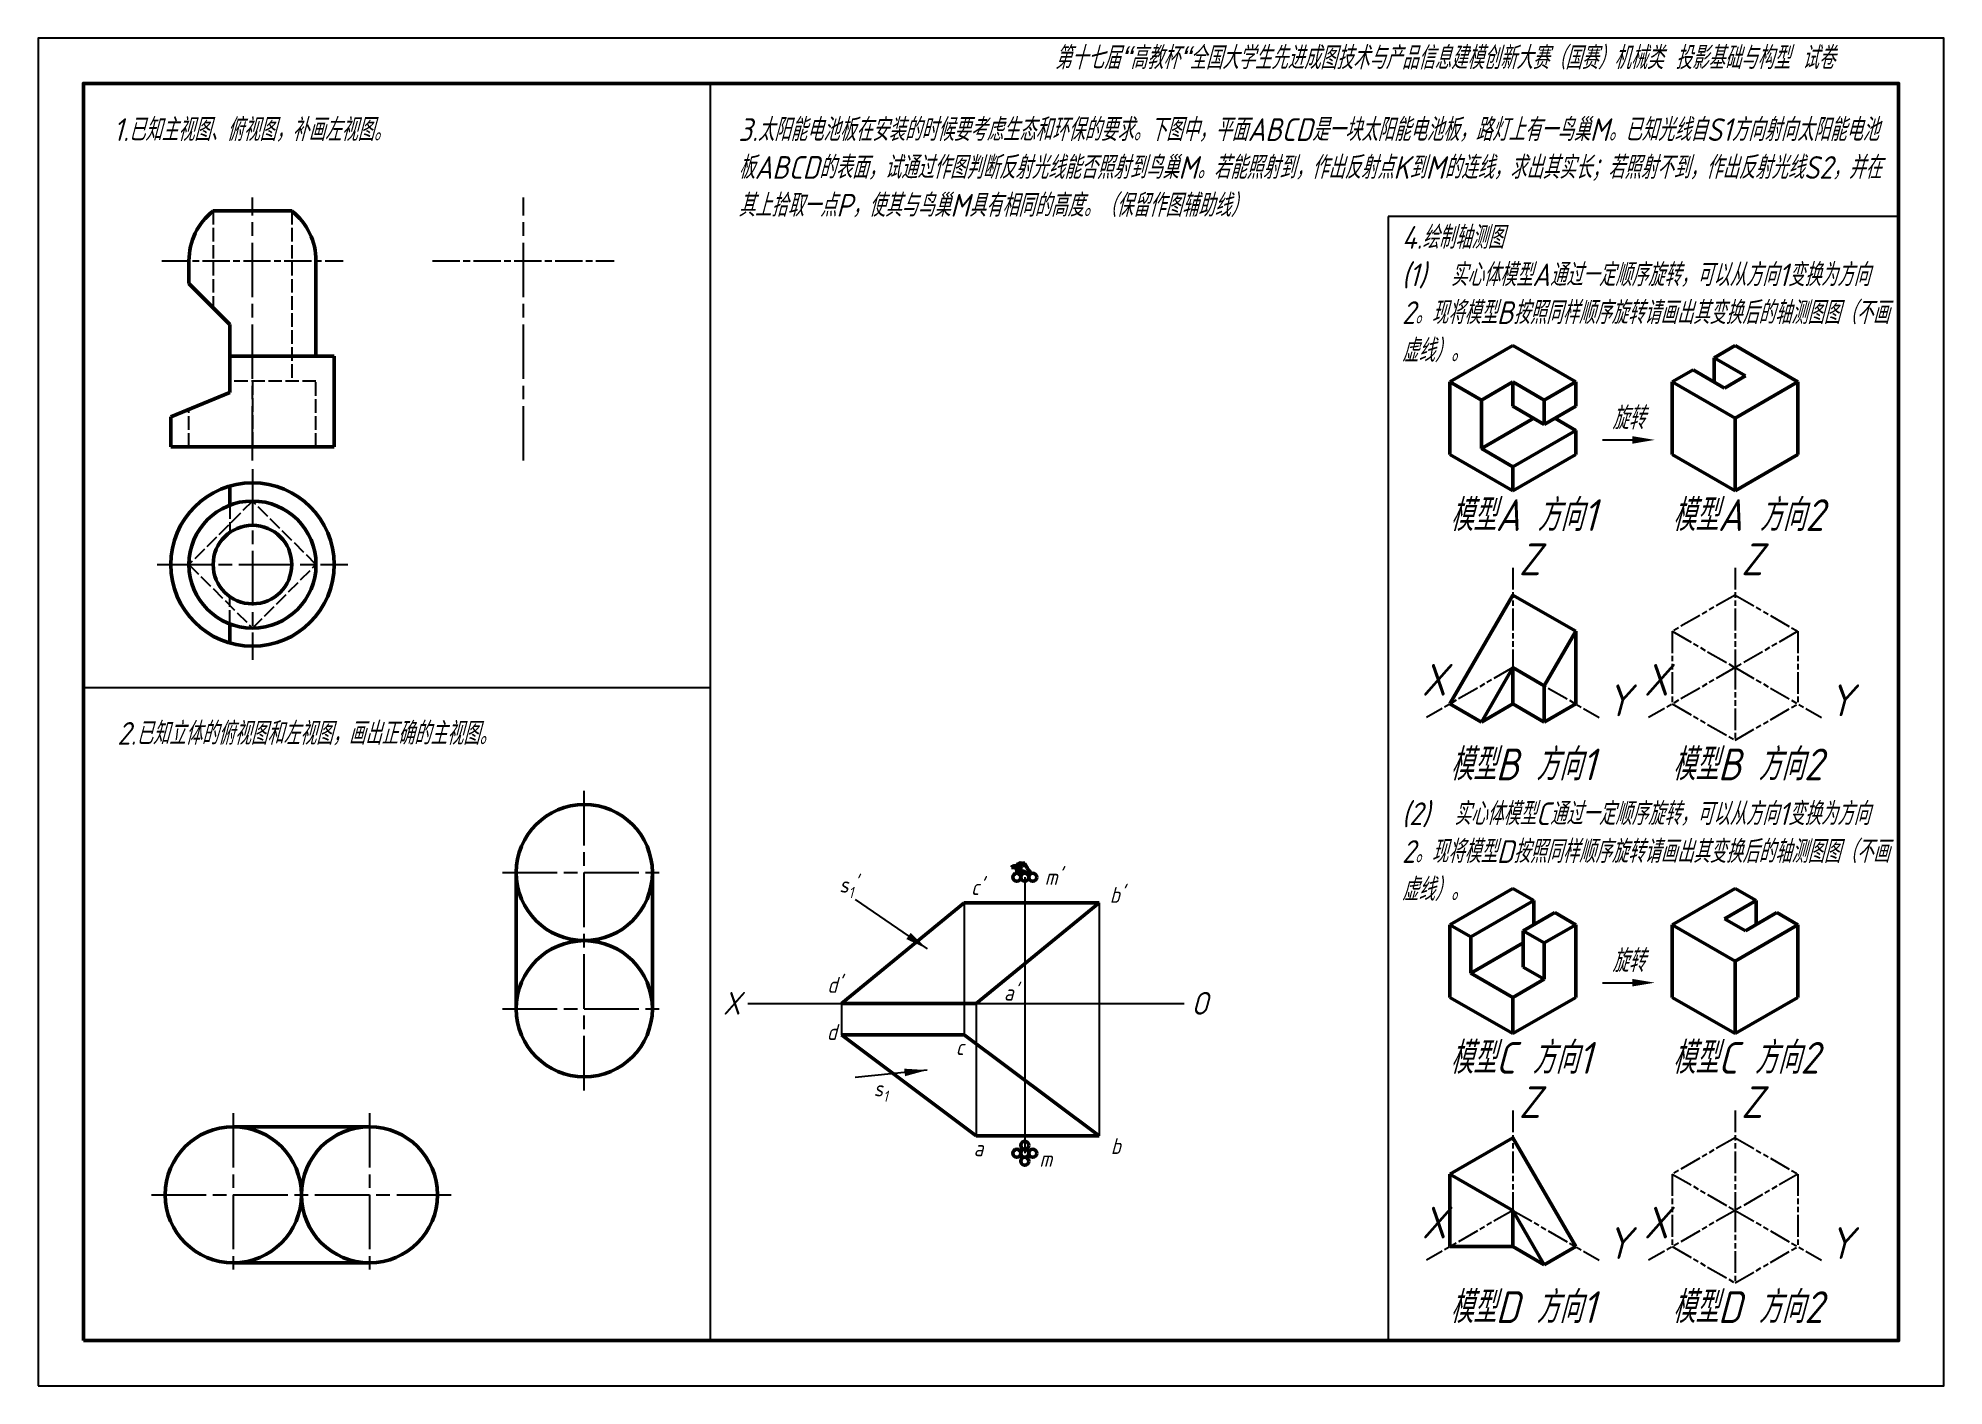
# Model space of a CAD drawing. Header units: millimetres. Extents: x 0 to 420, y 0 to 297.
import ezdxf

# ---------------------------------------------------------------- set-up
doc = ezdxf.new("R2010")
doc.units = ezdxf.units.MM
for name, pattern in [('AM_ISO02W050', [7.5, 6, -1.5]), ('AM_ISO08W050', [18, 12, -1.5, 3, -1.5]), ('AM_ISO08W050x2', [9, 6, -0.75, 1.5, -0.75]), ('AM_ISO09W050', [22.5, 12, -1.5, 3, -1.5, 3, -1.5])]:
    doc.linetypes.add(name, pattern=pattern)
for name, color, linetype, lineweight in [('AM_0', 7, 'Continuous', 50), ('AM_11', 90, 'AM_ISO09W050', 25), ('AM_3', 6, 'AM_ISO02W050', 25), ('AM_4', 90, 'Continuous', 25), ('AM_5', 90, 'Continuous', 25), ('AM_6', 2, 'Continuous', 25), ('AM_7', 4, 'AM_ISO08W050', 25)]:
    doc.layers.add(name, color=color, linetype=linetype, lineweight=lineweight)
doc.styles.get("Standard").update_dxf_attribs({"font": 'gbeitc.shx', "bigfont": 'gbcbig.shx'})

msp = doc.modelspace()

# ---------------------------------------------------------------- linework, layer by layer
at = {"layer": 'AM_0'}
for p, q in [((38.58, 258.91), (55.9, 258.91)), ((33.24, 247.91), (33.24, 242.91)), ((61.24, 247.91), (61.24, 226.91)), ((33.24, 242.91), (42.24, 233.91)), ((42.24, 226.91), (42.24, 233.91)), ((65.24, 226.91), (42.24, 226.91)), ((42.24, 226.91), (42.24, 218.91)), ((65.24, 206.91), (65.24, 226.91)), ((311.14, 221.23), (325, 229.23)), ((338.86, 221.23), (325, 229.23)), ((369.36, 226.56), (373.98, 229.23)), ((387.83, 221.23), (373.98, 229.23)), ((360.12, 221.23), (364.74, 223.89)), ((364.74, 223.89), (371.67, 219.89)), ((376.29, 222.56), (369.36, 226.56)), ((369.36, 226.56), (369.36, 221.23)), ((29.24, 213.51), (42.24, 218.91)), ((311.14, 205.23), (311.14, 221.23)), ((311.14, 221.23), (318.07, 217.23)), ((318.07, 217.23), (325, 221.23)), ((325, 221.23), (331.93, 217.23)), ((325, 215.89), (325, 221.23)), ((331.93, 217.23), (338.86, 221.23)), ((338.86, 221.23), (338.86, 215.89)), ((360.12, 205.23), (360.12, 221.23)), ((360.12, 221.23), (373.98, 213.23)), ((371.67, 219.89), (376.29, 222.56)), ((373.98, 213.23), (387.83, 221.23)), ((387.83, 221.23), (387.83, 205.23)), ((318.07, 217.23), (318.07, 206.56)), ((331.93, 211.89), (325, 215.89)), ((331.93, 211.89), (331.93, 217.23)), ((338.86, 215.89), (331.93, 211.89)), ((29.24, 206.91), (29.24, 213.51)), ((318.07, 206.56), (329.62, 213.23)), ((325, 202.56), (338.86, 210.56)), ((338.86, 210.56), (334.24, 213.23)), ((338.86, 205.23), (338.86, 210.56)), ((373.98, 213.23), (373.98, 197.23)), ((47.24, 206.91), (29.24, 206.91)), ((47.24, 206.91), (65.24, 206.91)), ((318.07, 206.56), (325, 202.56)), ((325, 197.23), (311.14, 205.23)), ((325, 197.23), (338.86, 205.23)), ((325, 202.56), (325, 197.23)), ((373.98, 197.23), (360.12, 205.23)), ((373.98, 197.23), (387.83, 205.23)), ((42.24, 198.28), (42.24, 194.07)), ((311.14, 150.28), (325, 174.28)), ((325, 174.28), (338.86, 166.28)), ((42.24, 163.7), (42.24, 167.91)), ((331.93, 154.28), (338.86, 166.28)), ((338.86, 166.28), (338.86, 150.28)), ((325, 158.28), (318.07, 146.28)), ((325, 150.28), (325, 158.28)), ((325, 158.28), (331.93, 154.28)), ((331.93, 154.28), (331.93, 146.28)), ((318.07, 146.28), (311.14, 150.28)), ((325, 150.28), (318.07, 146.28)), ((331.93, 146.28), (325, 150.28)), ((338.86, 150.28), (331.93, 146.28)), ((215.43, 114.59), (215.88, 114.93)), ((215.76, 114.68), (215.81, 114.7)), ((215.76, 114.62), (215.81, 114.6)), ((215.77, 114.52), (215.81, 114.55)), ((215.78, 114.78), (215.82, 114.74)), ((215.79, 114.46), (215.85, 114.46)), ((215.81, 114.83), (215.86, 114.83)), ((215.84, 114.38), (215.87, 114.42)), ((215.86, 114.92), (215.88, 114.87)), ((215.88, 114.33), (215.93, 114.35)), ((215.9, 114.96), (215.95, 114.94)), ((215.91, 114.96), (216.01, 115.03)), ((215.96, 114.27), (215.97, 114.32)), ((215.98, 115.02), (215.99, 114.97)), ((216.02, 114.24), (216.05, 114.27)), ((216.04, 115.04), (216.08, 115.01)), ((216.11, 114.21), (216.1, 114.26)), ((216.14, 115.07), (216.12, 115.02)), ((216.17, 114.2), (216.19, 114.25)), ((216.2, 115.07), (216.22, 115.03)), ((216.24, 114.82), (216.22, 114.78)), ((216.28, 114.79), (216.24, 114.82)), ((216.27, 114.21), (216.24, 114.25)), ((216.3, 115.06), (216.26, 115.02)), ((216.28, 114.79), (216.32, 114.77)), ((216.32, 114.77), (216.3, 114.74)), ((216.33, 114.22), (216.34, 114.27)), ((216.36, 115.04), (216.36, 114.99)), ((216.42, 114.26), (216.38, 114.29)), ((216.44, 115), (216.4, 114.97)), ((216.47, 114.3), (216.46, 114.35)), ((216.49, 114.96), (216.47, 114.91)), ((216.54, 114.37), (216.49, 114.38)), ((216.55, 114.88), (216.5, 114.87)), ((216.51, 113.54), (216.53, 113.66)), ((216.57, 114.42), (216.54, 114.46)), ((216.59, 114.83), (216.55, 114.79)), ((216.56, 114.52), (216.56, 113.66)), ((216.61, 114.51), (216.56, 114.51)), ((216.62, 114.73), (216.57, 114.74)), ((216.63, 114.67), (216.58, 114.65)), ((216.63, 114.57), (216.58, 114.6)), ((216.61, 113.54), (216.59, 113.66)), ((105.37, 83.11), (105.37, 113.11)), ((135.37, 83.11), (135.37, 113.11)), ((215.66, 113.31), (215.59, 113.17)), ((215.59, 113.17), (215.66, 113.04)), ((215.66, 113.31), (215.71, 113.36)), ((215.82, 113.31), (215.66, 113.31)), ((215.66, 113.04), (215.82, 113.04)), ((215.71, 113.36), (215.87, 113.36)), ((215.82, 113.31), (215.87, 113.36)), ((215.89, 113.17), (215.82, 113.31)), ((215.82, 113.04), (215.89, 113.17)), ((215.82, 113.04), (215.87, 113.09)), ((215.87, 113.36), (215.95, 113.22)), ((215.95, 113.22), (215.87, 113.09)), ((215.89, 113.17), (215.95, 113.22)), ((311.14, 101.62), (325, 109.62)), ((325, 109.62), (329.62, 106.95)), ((360.12, 101.62), (373.98, 109.62)), ((378.6, 106.95), (373.98, 109.62)), ((177.02, 84.24), (204.11, 106.47)), ((204.11, 106.47), (233.83, 106.47)), ((206.74, 84.24), (233.83, 106.47)), ((329.62, 106.95), (315.76, 98.95)), ((329.62, 106.95), (329.62, 101.62)), ((371.67, 102.95), (378.6, 106.95)), ((378.6, 106.95), (378.6, 101.62)), ((311.14, 85.62), (311.14, 101.62)), ((311.14, 101.62), (315.76, 98.95)), ((334.24, 104.29), (327.31, 100.29)), ((331.93, 97.62), (338.86, 101.62)), ((338.86, 101.62), (334.24, 104.29)), ((338.86, 101.62), (338.86, 85.62)), ((360.12, 101.62), (360.12, 85.62)), ((373.98, 93.62), (360.12, 101.62)), ((376.29, 100.29), (371.67, 102.95)), ((387.83, 101.62), (373.98, 93.62)), ((383.22, 104.29), (376.29, 100.29)), ((387.83, 101.62), (383.22, 104.29)), ((387.83, 85.62), (387.83, 101.62)), ((315.76, 98.95), (315.76, 90.95)), ((315.76, 90.95), (327.31, 97.62)), ((327.31, 92.29), (327.31, 100.29)), ((327.31, 100.29), (331.93, 97.62)), ((331.93, 97.62), (331.93, 89.62)), ((373.98, 93.62), (373.98, 77.62)), ((315.76, 90.95), (325, 85.62)), ((325, 85.62), (331.93, 89.62)), ((331.93, 89.62), (327.31, 92.29)), ((177.02, 84.24), (206.74, 84.24)), ((325, 77.62), (311.14, 85.62)), ((325, 77.62), (338.86, 85.62)), ((325, 77.62), (325, 85.62)), ((373.98, 77.62), (360.12, 85.62)), ((373.98, 77.62), (387.83, 85.62)), ((204.11, 77.37), (177.02, 77.37)), ((177.02, 77.37), (206.74, 55.1)), ((233.83, 55.1), (204.11, 77.37)), ((43.02, 57.11), (73.02, 57.11)), ((206.74, 55.1), (233.83, 55.1)), ((311.14, 46.68), (325, 54.68)), ((338.86, 30.68), (325, 54.68)), ((311.14, 30.68), (311.14, 46.68)), ((311.14, 46.68), (325, 38.68)), ((325, 30.68), (325, 38.68)), ((325, 38.68), (331.93, 26.68)), ((325, 30.68), (311.14, 30.68)), ((331.93, 26.68), (325, 30.68)), ((338.86, 30.68), (331.93, 26.68)), ((43.02, 27.11), (73.02, 27.11))]:
    msp.add_line(p, q, dxfattribs=at)
msp.add_lwpolyline([(10, 10), (410, 10), (410, 287), (10, 287)], close=True, dxfattribs=at)
for centre, radius in [((47.24, 180.99), 18), ((47.24, 180.99), 14), ((47.24, 180.99), 8.66), ((120.37, 113.11), 15), ((215.84, 114.8), 0.0202), ((216.56, 114.54), 0.0261), ((217.24, 115.07), 0.0575), ((217.24, 115.07), 0.03), ((215.69, 112.08), 0.876), ((215.74, 113.17), 0.0819), ((217.44, 112.08), 0.876), ((219.19, 112.08), 0.876), ((120.37, 83.11), 15), ((43.02, 42.11), 15), ((73.02, 42.11), 15), ((215.69, 51.26), 0.876), ((217.44, 53.01), 0.876), ((217.44, 51.26), 0.876), ((219.19, 51.26), 0.876), ((217.44, 49.51), 0.876)]:
    msp.add_circle(centre, radius, dxfattribs=at)
for centre, radius, start, end in [((47.24, 247.91), 14, 128.2132, 180), ((47.24, 247.91), 14, 0, 51.7868), ((215.26, 113.63), 0.979, 72.3361, 140.0585), ((215.17, 112.71), 1.68, 67.1774, 113.1456), ((214.67, 112.69), 1.58, 60.3109, 96.0273), ((215.53, 114.23), 0.193, 245.7794, 276.0601), ((215.64, 114.25), 0.183, 285.7256, 4.7376), ((216.19, 114.64), 0.436, 174.1123, 182.4203), ((216.19, 114.64), 0.436, 195.2888, 203.5968), ((216.19, 114.64), 0.436, 152.9358, 161.2439), ((216.19, 114.64), 0.389, 164.2255, 171.1307), ((216.19, 114.64), 0.389, 185.4019, 192.3072), ((216.19, 114.64), 0.436, 216.4652, 224.7733), ((216.19, 114.64), 0.389, 206.5784, 213.4836), ((216.19, 114.64), 0.436, 131.7593, 140.0674), ((216.19, 114.64), 0.389, 143.049, 149.9542), ((216.19, 114.64), 0.389, 227.7549, 234.6601), ((216.19, 114.64), 0.389, 121.8725, 128.7777), ((216.19, 114.64), 0.436, 237.6417, 245.9498), ((216.19, 114.64), 0.436, 110.5829, 118.8909), ((216.62, 114.19), 1.05, 64.4398, 126.0814), ((216.19, 114.64), 0.151, 79.0641, 44.5273), ((216.19, 114.64), 0.389, 248.9314, 255.8366), ((216.19, 114.64), 0.389, 100.6961, 107.6013), ((216.19, 114.64), 0.436, 258.8182, 267.1262), ((216.19, 114.64), 0.436, 89.4064, 97.7145), ((216.19, 114.64), 0.389, 270.1078, 277.013), ((216.19, 114.64), 0.389, 79.5196, 86.4248), ((216.19, 114.64), 0.436, 279.9946, 288.3027), ((216.19, 114.64), 0.436, 68.2299, 76.538), ((216.19, 114.64), 0.389, 291.2843, 298.1895), ((216.19, 114.64), 0.389, 58.3431, 65.2483), ((216.19, 114.64), 0.436, 301.1711, 309.4792), ((216.19, 114.64), 0.436, 47.0535, 55.3615), ((216.19, 114.64), 0.389, 312.4608, 319.366), ((216.19, 114.64), 0.389, 37.1666, 44.0719), ((216.19, 114.64), 0.389, 333.6372, 340.5424), ((216.19, 114.64), 0.436, 322.3476, 330.6556), ((216.19, 114.64), 0.436, 25.877, 34.185), ((216.19, 114.64), 0.389, 15.9902, 22.8954), ((216.19, 114.64), 0.389, 354.8137, 1.7189), ((217.04, 112.61), 0.832, 53.5687, 123.5765), ((216.19, 114.64), 0.436, 343.5241, 351.8321), ((216.19, 114.64), 0.436, 4.7005, 13.0086), ((217.19, 115.41), 0.304, 246.7717, 270.5528), ((217.23, 115.18), 0.0942, 56.8793, 102.8983), ((217.23, 115.18), 0.0575, 56.8793, 102.8983), ((216.62, 114.19), 1.05, 47.4278, 52.5697), ((217.19, 115.41), 0.304, 286.3793, 326.4817), ((217.23, 115.24), 0.214, 283.212, 0.9094), ((217.4, 114.99), 0.0834, 3.2719, 30.4218), ((217.4, 114.99), 0.119, 357.0986, 36.4758), ((219.77, 114.98), 1.99, 207.2084, 234.3738), ((215.79, 113.22), 0.0819, 161.3466, 288.6534), ((219.72, 114.8), 2.56, 224.7505, 240.6725), ((218.55, 113.7), 0.347, 239.2297, 280.7483), ((217.31, 112.21), 1.64, 23.6724, 44.2406)]:
    msp.add_arc(centre, radius, start, end, dxfattribs=at)
msp.add_ellipse((216.56, 113.54), major_axis=(0.049, 0), ratio=0.387318, start_param=3.076237, end_param=6.348541, dxfattribs=at)
msp.add_ellipse((216.56, 113.66), major_axis=(0.0296, 0), ratio=0.639844, dxfattribs=at)
for points in [[(215.45, 114.06), (215.65, 113.91), (215.75, 113.64), (215.78, 113.36)], [(215.55, 114.04), (215.6, 114.05), (215.64, 114.06), (215.68, 114.07)], [(218, 114.07), (217.87, 114.41), (217.6, 114.71), (217.33, 114.96)], [(215.79, 113.04), (215.79, 113.01), (215.79, 112.98), (215.78, 112.95)], [(215.79, 113.24), (215.79, 113.21), (215.79, 113.17), (215.79, 113.14)], [(216.58, 113.31), (216.4, 113.19), (216.22, 113.03), (216.13, 112.84)], [(217.53, 113.28), (217.66, 113.19), (217.79, 113.11), (217.9, 113)]]:
    msp.add_open_spline(points, degree=3, dxfattribs=at)
for points, knots in [([(215.76, 113.51), (215.74, 113.48), (215.7, 113.4), (215.71, 113.3), (215.76, 113.22), (215.79, 113.21), (215.81, 113.22)], [0, 0, 0, 0, 0.1444503, 0.335701, 0.3983277, 0.5196025, 0.5196025, 0.5196025, 0.5196025]), ([(215.91, 113.29), (215.95, 113.35), (216.08, 113.49), (216.23, 113.6), (216.3, 113.74), (216.34, 113.81)], [0.6858509, 0.6858509, 0.6858509, 0.6858509, 0.9163314, 1.220617, 1.545533, 1.545533, 1.545533, 1.545533])]:
    msp.add_open_spline(points, degree=3, knots=knots, dxfattribs=at)
for points in [[(215.82, 114.81), (215.77, 114.87), (215.78, 114.89), (215.82, 114.89)], [(216.59, 114.54), (216.69, 114.5), (216.86, 114.53), (217.03, 114.57), (217.12, 114.54)]]:
    msp.add_spline(points, degree=3, dxfattribs=at)
at = {"layer": 'AM_11', "ltscale": 0.4}
for p, q in [((325, 180.28), (325, 158.28)), ((373.98, 180.28), (373.98, 158.28)), ((373.98, 174.28), (360.12, 166.28)), ((373.98, 174.28), (387.83, 166.28)), ((360.12, 166.28), (360.12, 150.28)), ((360.12, 166.28), (373.98, 158.28)), ((387.83, 166.28), (373.98, 158.28)), ((387.83, 166.28), (387.83, 150.28)), ((325, 158.28), (305.95, 147.28)), ((325, 158.28), (344.05, 147.28)), ((373.98, 158.28), (354.93, 147.28)), ((373.98, 158.28), (393.03, 147.28)), ((373.98, 158.28), (373.98, 142.28)), ((360.12, 150.28), (373.98, 142.28)), ((373.98, 142.28), (387.83, 150.28)), ((325, 60.68), (325, 38.68)), ((373.98, 60.68), (373.98, 38.68)), ((373.98, 54.68), (360.12, 46.68)), ((373.98, 54.68), (387.83, 46.68)), ((360.12, 46.68), (360.12, 30.68)), ((360.12, 46.68), (373.98, 38.68)), ((387.83, 46.68), (373.98, 38.68)), ((387.83, 46.68), (387.83, 30.68)), ((325, 38.68), (305.95, 27.68)), ((325, 38.68), (344.05, 27.68)), ((373.98, 38.68), (354.93, 27.68)), ((373.98, 38.68), (393.03, 27.68)), ((373.98, 38.68), (373.98, 22.68)), ((360.12, 30.68), (373.98, 22.68)), ((373.98, 22.68), (387.83, 30.68))]:
    msp.add_line(p, q, dxfattribs=at)
at = {"layer": 'AM_3', "ltscale": 0.5}
for p, q in [((38.58, 258.91), (38.58, 237.57)), ((55.9, 258.91), (55.9, 221.41)), ((61.24, 221.41), (42.24, 221.41)), ((47.24, 221.41), (47.24, 206.91)), ((61.24, 206.91), (61.24, 221.41)), ((33.24, 206.91), (33.24, 215.17)), ((47.24, 194.99), (33.24, 180.99)), ((42.24, 194.07), (42.24, 188.06)), ((61.24, 180.99), (47.24, 194.99)), ((33.24, 180.99), (47.24, 166.99)), ((47.24, 166.99), (61.24, 180.99)), ((42.24, 167.91), (42.24, 173.92))]:
    msp.add_line(p, q, dxfattribs=at)
at = {"layer": 'AM_4'}
for p, q in [((148.2, 10), (148.2, 287)), ((410, 257.67), (297.55, 257.67)), ((297.55, 257.67), (297.55, 10)), ((148.2, 153.86), (10, 153.86)), ((217.44, 112.08), (217.44, 51.26)), ((204.11, 106.47), (204.11, 77.37)), ((233.83, 106.47), (233.83, 55.1)), ((156.42, 84.24), (252.55, 84.24)), ((177.02, 84.24), (177.02, 77.37)), ((206.74, 84.24), (206.74, 55.1)), ((195.94, 69.58), (180.1, 67.94))]:
    msp.add_line(p, q, dxfattribs=at)
msp.add_lwpolyline([(0, 0), (420, 0), (420, 297), (0, 297)], close=True, dxfattribs=at)
at = {"layer": 'AM_5', "color": 90}
for p, q in [((344.8, 208.46), (353.82, 208.46)), ((180.1, 107.19), (195.94, 96.31)), ((344.8, 88.85), (353.82, 88.85))]:
    msp.add_line(p, q, dxfattribs=at)
at = {"layer": 'AM_5', "color": 90, "linetype": 'Continuous'}
for points in [[(351.32, 207.62), (351.32, 209.29), (356.32, 208.46)], [(191.35, 98.45), (192.29, 99.83), (195.94, 96.31)], [(351.32, 88.02), (351.32, 89.68), (356.32, 88.85)], [(191.05, 68.24), (190.88, 69.9), (195.94, 69.58)]]:
    msp.add_trace(points, dxfattribs=at)
at = {"layer": 'AM_7'}
for p, q in [((47.24, 203.91), (47.24, 261.91)), ((106.94, 203.91), (106.94, 261.91)), ((47.24, 201.99), (47.24, 159.99)), ((26.24, 180.99), (68.24, 180.99)), ((120.37, 65.11), (120.37, 131.11)), ((102.37, 113.11), (138.37, 113.11)), ((102.37, 83.11), (138.37, 83.11)), ((43.02, 60.11), (43.02, 24.11)), ((73.02, 60.11), (73.02, 24.11)), ((25.02, 42.11), (91.02, 42.11))]:
    msp.add_line(p, q, dxfattribs=at)
at = {"layer": 'AM_7', "linetype": 'AM_ISO08W050x2'}
for p, q in [((27.24, 247.91), (67.24, 247.91)), ((86.94, 247.91), (126.94, 247.91))]:
    msp.add_line(p, q, dxfattribs=at)

# ---------------------------------------------------------------- texts
at = {"layer": 'AM_5', "color": 2, "char_height": 3.5, "attachment_point": 1}
for s, insert in [("m'", (221.84, 113.89)), ("\\A1;s{\\H0.7x;\\S^ 1;}'", (176.55, 112.19)), ("c'", (205.6, 111.66)), ("d'", (173.92, 90.12)), ("a'", (212.83, 88.4)), ('d', (173.82, 79.73)), ('\\A1;s{\\H0.7x;\\S^ 1;}', (184.15, 67.28)), ('b', (236.4, 54.6)), ('a', (206.17, 54.11)), ('m', (220.67, 51.78))]:
    msp.add_mtext(s, dxfattribs=dict(at, insert=insert))
for s, insert, width in [("\\pxql;b'", (236.18, 109.96), 2.9167), ('c', (202.23, 76.4), 4.2899)]:
    msp.add_mtext(s, dxfattribs=dict(at, insert=insert, width=width))
at = {"layer": 'AM_6'}
for s, width, heights, insert, char_height, attachment_point in [('第十七届“高教杯“全国大学生先进成图技术与产品信息建模创新大赛（国赛）机械类 投影基础与构型 试卷', 200, [2.1], (310, 290.06), 5, 8), ('1.已知主视图、俯视图，补画左视图。', 59.2774, [0], (16.57, 279.33), 5, 1), ('3.太阳能电池板在安装的时候要考虑生态和环保的要求。下图中，平面ABCD是一块太阳能电池板，路灯上有一鸟巢M。已知光线自S1方向射向太阳能电池板ABCD的表面，试通过作图判断反射光线能否照射到鸟巢M。若能照射到，作出反射点K到M的连线，求出其实长；若照射不到，作出反射光线S2，并在其上拾取一点P，使其与鸟巢M具有相同的高度。（保留作图辅助线）', 251.5203, [0], (154.32, 279.33), 5, 1), ('4.绘制轴测图', 40.6771, [0], (300.55, 255.58), 5, 1), ('(1)  实心体模型A通过一定顺序旋转，可以从方向1变换为方向2。现将模型B按照同样顺序旋转请画出其变换后的轴测图图（不画虚线）。', 107.5091, [0], (300.55, 247.34), 5, 1), ('\\pxqc;旋转', 11.7127, [0], (344.61, 215.78), 5, 1), ('模型A 方向1', 30.9381, [0], (311.14, 195.39), 7, 1), ('模型A 方向2', 34.1853, [0], (360.12, 195.39), 7, 1), ('Z', 8.9718, [0], (326.35, 185.65), 7, 1), ('Z', 8.9718, [0], (375.33, 185.65), 7, 1), ('X', 8.9718, [0], (304.95, 159.1), 7, 1), ('X', 8.9718, [0], (353.92, 159.1), 7, 1), ('Y', 8.9718, [0], (345.6, 154.58), 7, 1), ('Y', 8.9718, [0], (394.58, 154.58), 7, 1), ('2.已知立体的俯视图和左视图，画出正确的主视图。', 133.0242, [0], (17.45, 146.29), 5, 1), ('模型B 方向1', 30.9381, [0], (311.14, 140.45), 7, 1), ('模型B 方向2', 34.1853, [0], (360.12, 140.45), 7, 1), ('(2)  实心体模型C通过一定顺序旋转，可以从方向1变换为方向2。现将模型D按照同样顺序旋转请画出其变换后的轴测图图（不画虚线）。', 107.5091, [0], (300.55, 128.59), 5, 1), ('\\pxqc;旋转', 11.7127, [0], (344.61, 96.17), 5, 1), ('X', 3.5573, [0], (150.95, 86.81), 5, 1), ('O', 3.5573, [0], (254.15, 86.81), 5, 1), ('模型C 方向1', 30.9381, [0], (311.14, 75.79), 7, 1), ('模型C 方向2', 34.1853, [0], (360.12, 75.79), 7, 1), ('Z', 8.9718, [0], (326.35, 66.04), 7, 1), ('Z', 8.9718, [0], (375.33, 66.04), 7, 1), ('X', 8.9718, [0], (304.95, 39.49), 7, 1), ('X', 8.9718, [0], (353.92, 39.49), 7, 1), ('Y', 8.9718, [0], (345.6, 34.98), 7, 1), ('Y', 8.9718, [0], (394.58, 34.98), 7, 1), ('模型D 方向1', 30.9381, [0], (311.14, 20.85), 7, 1), ('模型D 方向2', 34.1853, [0], (360.12, 20.85), 7, 1)]:
    msp.add_mtext_dynamic_manual_height_columns(s, width=width, gutter_width=12.5, heights=heights, dxfattribs=dict(at, insert=insert, char_height=char_height, attachment_point=attachment_point))

doc.saveas('drawing.dxf')
